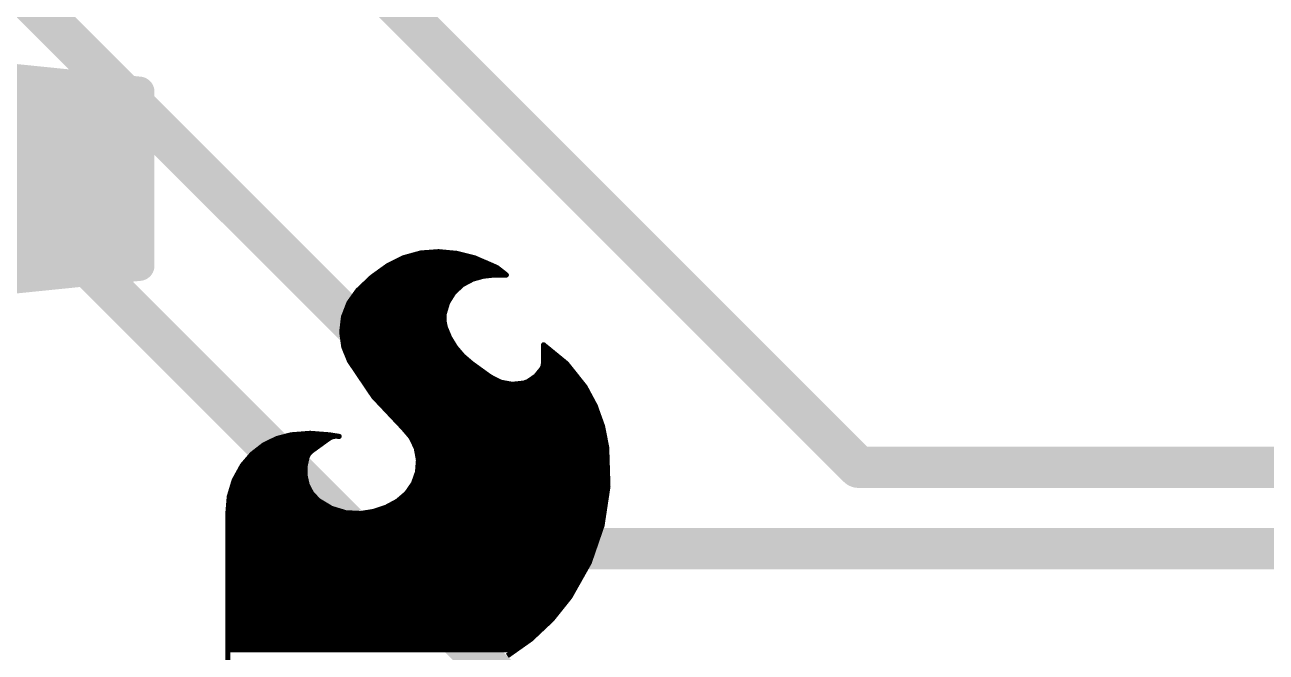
# Model space of a CAD drawing. Extents: x -25 to 82, y -26 to 60.
# Drawn here: x 11.55 to 17.64, y 5.04 to 8.12 of the extents above; entities that cross this region are included whole.
import ezdxf

# ---------------------------------------------------------------- set-up
doc = ezdxf.new("R2010")
doc.units = 0
doc.layers.add('1', color=12, linetype='CONTINUOUS')
doc.layers.add('21', color=53, linetype='CONTINUOUS')

msp = doc.modelspace()

# ---------------------------------------------------------------- linework, layer by layer
at = {"layer": '1', "const_width": 0.2032}
for points in [[(14.986, 3.81), (4.826, 13.97)], [(5.842, 13.97), (14.262, 5.55)], [(8.89, 12.7), (15.64, 5.95)], [(15.64, 5.95), (20.2154, 5.95)], [(20.2154, 5.55), (14.262, 5.55)]]:
    msp.add_lwpolyline(points, dxfattribs=at)
at = {"layer": '1', "const_width": 0.1016}
for points in [[(15.64, 6.0008, 1), (15.64, 5.8992)], [(15.6041, 5.9141, 1), (15.6759, 5.9859)], [(14.262, 5.6008, 1), (14.262, 5.4992)], [(14.2261, 5.5141, 1), (14.2979, 5.5859)]]:
    msp.add_lwpolyline(points, format="xyb", dxfattribs=at)
at = {"layer": '21'}
for points, const_width in [([(12.1099, 7.7925), (10.9806, 7.9073)], 0.15), ([(9.6348, 7.8), (12.0361, 7.8)], 0.15), ([(12.1099, 6.9395), (12.1099, 7.7925)], 0.15), ([(9.6879, 7.65), (12.1099, 7.65)], 0.15), ([(9.7202, 7.5), (12.1099, 7.5)], 0.15), ([(9.7266, 7.35), (12.1099, 7.35)], 0.15), ([(9.7123, 7.2), (12.1099, 7.2)], 0.15), ([(9.6789, 7.05), (12.1099, 7.05)], 0.15), ([(10.9806, 6.8247), (12.1099, 6.9395)], 0.15), ([(13.4919, 7.0013), (13.4079, 6.9781)], 0.0254), ([(13.5788, 7.0079), (13.4919, 7.0013)], 0.0254), ([(13.6689, 6.9994), (13.5788, 7.0079)], 0.0254), ([(13.7566, 6.9774), (13.6689, 6.9994)], 0.0254), ([(9.6241, 6.9), (11.7213, 6.9)], 0.15), ([(13.3299, 6.9393), (13.2522, 6.8833)], 0.0254), ([(13.3228, 6.9342), (13.8557, 6.9342)], 0.0254), ([(13.4079, 6.9781), (13.3299, 6.9393)], 0.0254), ([(13.3707, 6.9596), (13.7973, 6.9596)], 0.0254), ([(13.4329, 6.985), (13.7262, 6.985)], 0.0254), ([(13.7795, 6.9672), (13.7566, 6.9774)], 0.0254), ([(13.8151, 6.952), (13.7795, 6.9672)], 0.0254), ([(13.8655, 6.9299), (13.8151, 6.952)], 0.0254), ([(13.2522, 6.8833), (13.1826, 6.8174)], 0.0254), ([(13.2524, 6.8834), (13.7826, 6.8834)], 0.0254), ([(13.2876, 6.9088), (13.8927, 6.9088)], 0.0254), ([(13.6957, 6.8462), (13.7465, 6.8732)], 0.0254), ([(13.7465, 6.8732), (13.7977, 6.8877)], 0.0254), ([(13.7977, 6.8877), (13.8506, 6.8936)], 0.0254), ([(13.8506, 6.8936), (13.9116, 6.8936)], 0.0254), ([(13.909, 6.8961), (13.8655, 6.9299)], 0.0254), ([(13.9115, 6.8936), (13.909, 6.8961)], 0.0254), ([(13.9116, 6.8936), (13.9115, 6.8936)], 0.0254), ([(13.1826, 6.8174), (13.1395, 6.757)], 0.0254), ([(13.1987, 6.8326), (13.6812, 6.8326)], 0.0254), ([(13.2255, 6.858), (13.7179, 6.858)], 0.0254), ([(13.6537, 6.807), (13.6957, 6.8462)], 0.0254), ([(13.1395, 6.757), (13.1127, 6.6878)], 0.0254), ([(13.1392, 6.7564), (13.6229, 6.7564)], 0.0254), ([(13.1572, 6.7818), (13.6381, 6.7818)], 0.0254), ([(13.1753, 6.8072), (13.654, 6.8072)], 0.0254), ([(13.6068, 6.7031), (13.6234, 6.7581)], 0.0254), ([(13.6234, 6.7581), (13.6537, 6.807)], 0.0254), ([(13.1196, 6.7056), (13.6076, 6.7056)], 0.0254), ([(13.1294, 6.731), (13.6152, 6.731)], 0.0254), ([(13.6054, 6.6697), (13.6068, 6.7031)], 0.0254), ([(13.1127, 6.6878), (13.1041, 6.6141)], 0.0254), ([(13.1059, 6.6294), (13.6151, 6.6294)], 0.0254), ([(13.1089, 6.6548), (13.6084, 6.6548)], 0.0254), ([(13.1118, 6.6802), (13.6058, 6.6802)], 0.0254), ([(13.6119, 6.637), (13.6054, 6.6697)], 0.0254), ([(13.6334, 6.5855), (13.6119, 6.637)], 0.0254), ([(13.1041, 6.6141), (13.114, 6.5406)], 0.0254), ([(13.1054, 6.604), (13.6257, 6.604)], 0.0254), ([(13.1089, 6.5786), (13.6376, 6.5786)], 0.0254), ([(13.6627, 6.538), (13.6334, 6.5855)], 0.0254), ([(13.1123, 6.5532), (13.6533, 6.5532)], 0.0254), ([(13.114, 6.5406), (13.142, 6.4719)], 0.0254), ([(13.1193, 6.5278), (13.6714, 6.5278)], 0.0254), ([(13.699, 6.4956), (13.6627, 6.538)], 0.0254), ([(14.2071, 6.4586), (14.0945, 6.5507)], 0.0254), ([(14.0945, 6.5507), (14.0945, 6.4618)], 0.0254), ([(14.0945, 6.5278), (14.1225, 6.5278)], 0.0254), ([(13.1296, 6.5024), (13.6932, 6.5024)], 0.0254), ([(13.1399, 6.477), (13.7207, 6.477)], 0.0254), ([(13.142, 6.4719), (13.2606, 6.2961)], 0.0254), ([(13.1557, 6.4516), (13.7519, 6.4516)], 0.0254), ([(13.7414, 6.4592), (13.699, 6.4956)], 0.0254), ([(13.8328, 6.3932), (13.7414, 6.4592)], 0.0254), ([(14.0925, 6.4473), (14.0868, 6.4338)], 0.0254), ([(14.0945, 6.4618), (14.0925, 6.4473)], 0.0254), ([(14.0931, 6.4516), (14.2127, 6.4516)], 0.0254), ([(14.0945, 6.5024), (14.1536, 6.5024)], 0.0254), ([(14.0945, 6.477), (14.1846, 6.477)], 0.0254), ([(14.2977, 6.3449), (14.2071, 6.4586)], 0.0254), ([(13.1728, 6.4262), (13.7871, 6.4262)], 0.0254), ([(13.19, 6.4008), (13.8223, 6.4008)], 0.0254), ([(13.8841, 6.367), (13.8328, 6.3932)], 0.0254), ([(14.0571, 6.3971), (14.0183, 6.3703)], 0.0254), ([(14.0868, 6.4338), (14.0571, 6.3971)], 0.0254), ([(14.0601, 6.4008), (14.2532, 6.4008)], 0.0254), ([(14.0807, 6.4262), (14.2329, 6.4262)], 0.0254), ([(13.2071, 6.3754), (13.8677, 6.3754)], 0.0254), ([(13.2242, 6.35), (14.2936, 6.35)], 0.0254), ([(13.2414, 6.3246), (14.3086, 6.3246)], 0.0254), ([(13.9407, 6.3566), (13.8841, 6.367)], 0.0254), ([(13.9979, 6.3627), (13.9407, 6.3566)], 0.0254), ([(14.0183, 6.3703), (13.9979, 6.3627)], 0.0254), ([(14.0257, 6.3754), (14.2734, 6.3754)], 0.0254), ([(14.3478, 6.2515), (14.2977, 6.3449)], 0.0254), ([(13.2585, 6.2992), (14.3222, 6.2992)], 0.0254), ([(13.2606, 6.2961), (13.4061, 6.1417)], 0.0254), ([(13.2816, 6.2738), (14.3359, 6.2738)], 0.0254), ([(13.3055, 6.2484), (14.349, 6.2484)], 0.0254), ([(13.3295, 6.223), (14.3581, 6.223)], 0.0254), ([(14.3836, 6.1517), (14.3478, 6.2515)], 0.0254), ([(13.3534, 6.1976), (14.3672, 6.1976)], 0.0254), ([(13.3774, 6.1722), (14.3763, 6.1722)], 0.0254), ([(13.4013, 6.1468), (14.3846, 6.1468)], 0.0254), ([(13.4061, 6.1417), (13.4444, 6.0968)], 0.0254), ([(14.4043, 6.0477), (14.3836, 6.1517)], 0.0254), ([(12.785, 6.0903), (12.7202, 6.0582)], 0.0254), ([(12.8549, 6.1087), (12.785, 6.0903)], 0.0254), ([(12.8067, 6.096), (13.0499, 6.096)], 0.0254), ([(12.9489, 6.1161), (12.8549, 6.1087)], 0.0254), ([(13.0429, 6.1087), (12.9489, 6.1161)], 0.0254), ([(12.9565, 6.03), (13.0404, 6.0909)], 0.0254), ([(13.0404, 6.0909), (13.0561, 6.0993)], 0.0254), ([(13.0912, 6.1011), (13.0429, 6.1087)], 0.0254), ([(13.0561, 6.0993), (13.0735, 6.1028)], 0.0254), ([(13.0735, 6.1028), (13.0912, 6.1011)], 0.0254), ([(13.4234, 6.1214), (14.3897, 6.1214)], 0.0254), ([(13.4444, 6.0968), (13.4699, 6.0434)], 0.0254), ([(13.4448, 6.096), (14.3947, 6.096)], 0.0254), ([(12.7202, 6.0582), (12.6632, 6.0138)], 0.0254), ([(12.6709, 6.0198), (12.946, 6.0198)], 0.0254), ([(12.7035, 6.0452), (12.9774, 6.0452)], 0.0254), ([(12.7452, 6.0706), (13.0124, 6.0706)], 0.0254), ([(12.9427, 6.0166), (12.9565, 6.03)], 0.0254), ([(13.4569, 6.0706), (14.3998, 6.0706)], 0.0254), ([(13.469, 6.0452), (14.4044, 6.0452)], 0.0254), ([(13.4699, 6.0434), (13.4806, 5.9854)], 0.0254), ([(13.4742, 6.0198), (14.4052, 6.0198)], 0.0254), ([(14.4103, 5.8549), (14.4043, 6.0477)], 0.0254), ([(12.6162, 5.9588), (12.5761, 5.8856)], 0.0254), ([(12.6632, 6.0138), (12.6162, 5.9588)], 0.0254), ([(12.6249, 5.969), (12.9269, 5.969)], 0.0254), ([(12.6466, 5.9944), (12.9326, 5.9944)], 0.0254), ([(12.9238, 5.955), (12.9337, 5.9995)], 0.0254), ([(12.9337, 5.9995), (12.9427, 6.0166)], 0.0254), ([(13.4806, 5.9854), (13.476, 5.9265)], 0.0254), ([(13.479, 5.9944), (14.406, 5.9944)], 0.0254), ([(13.4794, 5.969), (14.4068, 5.969)], 0.0254), ([(12.594, 5.9182), (12.9238, 5.9182)], 0.0254), ([(12.6079, 5.9436), (12.9238, 5.9436)], 0.0254), ([(12.9238, 5.9094), (12.9238, 5.955)], 0.0254), ([(12.9337, 5.8649), (12.9238, 5.9094)], 0.0254), ([(13.476, 5.9265), (13.4564, 5.8708)], 0.0254), ([(13.4731, 5.9182), (14.4084, 5.9182)], 0.0254), ([(13.4774, 5.9436), (14.4076, 5.9436)], 0.0254), ([(12.5761, 5.8856), (12.5521, 5.8057)], 0.0254), ([(12.563, 5.842), (12.9454, 5.842)], 0.0254), ([(12.5706, 5.8674), (12.9331, 5.8674)], 0.0254), ([(12.58, 5.8928), (12.9275, 5.8928)], 0.0254), ([(12.9559, 5.8215), (12.9337, 5.8649)], 0.0254), ([(13.4564, 5.8708), (13.423, 5.8221)], 0.0254), ([(13.4367, 5.842), (14.4084, 5.842)], 0.0254), ([(13.4541, 5.8674), (14.4099, 5.8674)], 0.0254), ([(13.4642, 5.8928), (14.4091, 5.8928)], 0.0254), ([(14.3815, 5.6642), (14.4103, 5.8549)], 0.0254), ([(12.5521, 5.8057), (12.5451, 5.7226)], 0.0254), ([(12.5508, 5.7912), (12.9847, 5.7912)], 0.0254), ([(12.5553, 5.8166), (12.9606, 5.8166)], 0.0254), ([(12.9896, 5.7861), (12.9559, 5.8215)], 0.0254), ([(13.053, 5.7479), (12.9896, 5.7861)], 0.0254), ([(13.3782, 5.7836), (13.3218, 5.7532)], 0.0254), ([(13.423, 5.8221), (13.3782, 5.7836)], 0.0254), ([(13.3871, 5.7912), (14.4007, 5.7912)], 0.0254), ([(13.4167, 5.8166), (14.4045, 5.8166)], 0.0254), ([(12.5451, 5.7226), (12.5451, 4.2062)], 0.0254), ([(12.5451, 5.715), (14.3892, 5.715)], 0.0254), ([(12.5466, 5.7404), (13.0775, 5.7404)], 0.0254), ([(12.5487, 5.7658), (13.0233, 5.7658)], 0.0254), ([(13.1238, 5.7263), (13.053, 5.7479)], 0.0254), ([(13.1978, 5.7226), (13.1238, 5.7263)], 0.0254), ([(13.2611, 5.7327), (13.1978, 5.7226)], 0.0254), ([(13.3218, 5.7532), (13.2611, 5.7327)], 0.0254), ([(13.2839, 5.7404), (14.393, 5.7404)], 0.0254), ([(13.3452, 5.7658), (14.3969, 5.7658)], 0.0254), ([(12.5451, 5.6896), (14.3853, 5.6896)], 0.0254), ([(12.5451, 5.6642), (14.3815, 5.6642)], 0.0254), ([(14.3187, 5.4818), (14.3815, 5.6642)], 0.0254), ([(12.5451, 5.6388), (14.3727, 5.6388)], 0.0254), ([(12.5451, 5.6134), (14.364, 5.6134)], 0.0254), ([(12.5451, 5.588), (14.3552, 5.588)], 0.0254), ([(12.5451, 5.5626), (14.3465, 5.5626)], 0.0254), ([(12.5451, 5.5372), (14.3378, 5.5372)], 0.0254), ([(12.5451, 5.5118), (14.329, 5.5118)], 0.0254), ([(12.5451, 5.4864), (14.3203, 5.4864)], 0.0254), ([(14.224, 5.3137), (14.3187, 5.4818)], 0.0254), ([(12.5451, 5.461), (14.307, 5.461)], 0.0254), ([(12.5451, 5.4356), (14.2927, 5.4356)], 0.0254), ([(12.5451, 5.4102), (14.2784, 5.4102)], 0.0254), ([(12.5451, 5.3848), (14.2641, 5.3848)], 0.0254), ([(12.5451, 5.3594), (14.2497, 5.3594)], 0.0254), ([(12.5451, 5.334), (14.2354, 5.334)], 0.0254), ([(12.5451, 5.3086), (14.2199, 5.3086)], 0.0254), ([(14.1356, 5.203), (14.224, 5.3137)], 0.0254), ([(12.5451, 5.2832), (14.1996, 5.2832)], 0.0254), ([(12.5451, 5.2578), (14.1793, 5.2578)], 0.0254), ([(12.5451, 5.2324), (14.159, 5.2324)], 0.0254), ([(12.5451, 5.207), (14.1387, 5.207)], 0.0254), ([(12.5451, 5.1816), (14.1128, 5.1816)], 0.0254), ([(14.0324, 5.1058), (14.1356, 5.203)], 0.0254), ([(12.5451, 5.1562), (14.0859, 5.1562)], 0.0254), ([(12.5451, 5.1308), (14.0589, 5.1308)], 0.0254), ([(12.5451, 5.1054), (14.0318, 5.1054)], 0.0254), ([(13.9167, 5.0241), (14.0324, 5.1058)], 0.0254), ([(12.5451, 5.08), (13.9959, 5.08)], 0.0254), ([(12.5451, 5.0546), (13.9599, 5.0546)], 0.0254)]:
    msp.add_lwpolyline(points, dxfattribs=dict(at, const_width=const_width))
for points, const_width in [([(12.0361, 7.7625, 1), (12.0361, 7.8375)], 0.075), ([(12.1474, 7.7925, 1), (12.0724, 7.7925)], 0.075), ([(12.1061, 7.7552, 1), (12.1137, 7.8298)], 0.075), ([(12.1099, 7.6125, 1), (12.1099, 7.6875)], 0.075), ([(12.1099, 7.4625, 1), (12.1099, 7.5375)], 0.075), ([(12.1099, 7.3125, 1), (12.1099, 7.3875)], 0.075), ([(12.1099, 7.1625, 1), (12.1099, 7.2375)], 0.075), ([(12.1099, 7.0125, 1), (12.1099, 7.0875)], 0.075), ([(12.1137, 6.9022, 1), (12.1061, 6.9768)], 0.075), ([(13.4914, 7.0076, 1), (13.4924, 6.9949)], 0.0127), ([(13.4936, 6.9952, 1), (13.4902, 7.0074)], 0.0127), ([(13.5794, 7.0142, 1), (13.5782, 7.0016)], 0.0127), ([(13.5793, 7.0016, 1), (13.5783, 7.0142)], 0.0127), ([(13.6704, 7.0055, 1), (13.6673, 6.9932)], 0.0127), ([(13.6682, 6.993, 1), (13.6695, 7.0057)], 0.0127), ([(11.7213, 6.8625, 1), (11.7213, 6.9375)], 0.075), ([(12.0724, 6.9395, 1), (12.1474, 6.9395)], 0.075), ([(13.3228, 6.9406, 1), (13.3228, 6.9279)], 0.0127), ([(13.3271, 6.945, 1), (13.3327, 6.9336)], 0.0127), ([(13.3336, 6.9341, 1), (13.3262, 6.9445)], 0.0127), ([(13.3707, 6.966, 1), (13.3707, 6.9532)], 0.0127), ([(13.4062, 6.9842, 1), (13.4096, 6.972)], 0.0127), ([(13.4107, 6.9724, 1), (13.4051, 6.9838)], 0.0127), ([(13.4329, 6.9914, 1), (13.4329, 6.9787)], 0.0127), ([(13.7262, 6.9787, 1), (13.7262, 6.9914)], 0.0127), ([(13.7592, 6.9832, 1), (13.754, 6.9716)], 0.0127), ([(13.7551, 6.9712, 1), (13.7581, 6.9836)], 0.0127), ([(13.782, 6.973, 1), (13.777, 6.9614)], 0.0127), ([(13.7769, 6.9614, 1), (13.7821, 6.973)], 0.0127), ([(13.7973, 6.9532, 1), (13.7973, 6.966)], 0.0127), ([(13.8176, 6.9578, 1), (13.8126, 6.9462)], 0.0127), ([(13.8126, 6.9462, 1), (13.8176, 6.9578)], 0.0127), ([(13.8557, 6.9279, 1), (13.8557, 6.9406)], 0.0127), ([(13.2485, 6.8884, 1), (13.2559, 6.8781)], 0.0127), ([(13.2524, 6.8898, 1), (13.2524, 6.877)], 0.0127), ([(13.2566, 6.8786, 1), (13.2478, 6.8879)], 0.0127), ([(13.2876, 6.9152, 1), (13.2876, 6.9024)], 0.0127), ([(13.7448, 6.8793, 1), (13.7482, 6.8671)], 0.0127), ([(13.7495, 6.8676, 1), (13.7435, 6.8788)], 0.0127), ([(13.7826, 6.877, 1), (13.7826, 6.8898)], 0.0127), ([(13.797, 6.894, 1), (13.7984, 6.8814)], 0.0127), ([(13.7994, 6.8816, 1), (13.796, 6.8938)], 0.0127), ([(13.8506, 6.9, 1), (13.8506, 6.8872)], 0.0127), ([(13.8513, 6.8873, 1), (13.8499, 6.8999)], 0.0127), ([(13.8694, 6.9349, 1), (13.8616, 6.9249)], 0.0127), ([(13.863, 6.9241, 1), (13.8681, 6.9357)], 0.0127), ([(13.8927, 6.9024, 1), (13.8927, 6.9152)], 0.0127), ([(13.9135, 6.9006, 1), (13.9045, 6.8916)], 0.0127), ([(13.9051, 6.8911, 1), (13.9129, 6.9011)], 0.0127), ([(13.9115, 6.9, 1), (13.9115, 6.8872)], 0.0127), ([(13.907, 6.8891, 1), (13.916, 6.8981)], 0.0127), ([(13.9116, 6.8872, 1), (13.9116, 6.9)], 0.0127), ([(13.9116, 6.8872, 1), (13.9116, 6.9)], 0.0127), ([(13.1782, 6.822, 1), (13.187, 6.8128)], 0.0127), ([(13.1878, 6.8137, 1), (13.1774, 6.8211)], 0.0127), ([(13.1987, 6.839, 1), (13.1987, 6.8262)], 0.0127), ([(13.2255, 6.8644, 1), (13.2255, 6.8517)], 0.0127), ([(13.6812, 6.8262, 1), (13.6812, 6.839)], 0.0127), ([(13.6928, 6.8518, 1), (13.6987, 6.8406)], 0.0127), ([(13.7001, 6.8416, 1), (13.6914, 6.8509)], 0.0127), ([(13.7179, 6.8517, 1), (13.7179, 6.8644)], 0.0127), ([(13.1392, 6.7628, 1), (13.1392, 6.75)], 0.0127), ([(13.1343, 6.7607, 1), (13.1446, 6.7533)], 0.0127), ([(13.1454, 6.7547, 1), (13.1335, 6.7593)], 0.0127), ([(13.1572, 6.7882, 1), (13.1572, 6.7755)], 0.0127), ([(13.1753, 6.8136, 1), (13.1753, 6.8008)], 0.0127), ([(13.618, 6.7615, 1), (13.6288, 6.7548)], 0.0127), ([(13.6295, 6.7563, 1), (13.6173, 6.76)], 0.0127), ([(13.6229, 6.75, 1), (13.6229, 6.7628)], 0.0127), ([(13.6381, 6.7755, 1), (13.6381, 6.7882)], 0.0127), ([(13.6494, 6.8116, 1), (13.6581, 6.8023)], 0.0127), ([(13.6591, 6.8036, 1), (13.6484, 6.8103)], 0.0127), ([(13.654, 6.8008, 1), (13.654, 6.8136)], 0.0127), ([(13.1196, 6.712, 1), (13.1196, 6.6993)], 0.0127), ([(13.1294, 6.7374, 1), (13.1294, 6.7247)], 0.0127), ([(13.6007, 6.7049, 1), (13.6129, 6.7013)], 0.0127), ([(13.6131, 6.7028, 1), (13.6005, 6.7034)], 0.0127), ([(13.6076, 6.6993, 1), (13.6076, 6.712)], 0.0127), ([(13.6152, 6.7247, 1), (13.6152, 6.7374)], 0.0127), ([(13.1059, 6.6358, 1), (13.1059, 6.6231)], 0.0127), ([(13.1089, 6.6612, 1), (13.1089, 6.6485)], 0.0127), ([(13.1118, 6.6866, 1), (13.1118, 6.6738)], 0.0127), ([(13.1068, 6.6901, 1), (13.1187, 6.6855)], 0.0127), ([(13.119, 6.6871, 1), (13.1064, 6.6886)], 0.0127), ([(13.599, 6.67, 1), (13.6117, 6.6695)], 0.0127), ([(13.6116, 6.671, 1), (13.5992, 6.6685)], 0.0127), ([(13.6178, 6.6394, 1), (13.606, 6.6346)], 0.0127), ([(13.6057, 6.6358, 1), (13.6181, 6.6382)], 0.0127), ([(13.6058, 6.6738, 1), (13.6058, 6.6866)], 0.0127), ([(13.6084, 6.6485, 1), (13.6084, 6.6612)], 0.0127), ([(13.6151, 6.6231, 1), (13.6151, 6.6358)], 0.0127), ([(13.1104, 6.615, 1), (13.0978, 6.6133)], 0.0127), ([(13.0978, 6.6149, 1), (13.1104, 6.6134)], 0.0127), ([(13.1054, 6.6104, 1), (13.1054, 6.5976)], 0.0127), ([(13.1089, 6.585, 1), (13.1089, 6.5723)], 0.0127), ([(13.6257, 6.5976, 1), (13.6257, 6.6104)], 0.0127), ([(13.6388, 6.5888, 1), (13.628, 6.5822)], 0.0127), ([(13.6275, 6.583, 1), (13.6392, 6.5879)], 0.0127), ([(13.6376, 6.5723, 1), (13.6376, 6.585)], 0.0127), ([(13.1123, 6.5596, 1), (13.1123, 6.5469)], 0.0127), ([(13.1199, 6.543, 1), (13.1082, 6.5382)], 0.0127), ([(13.1077, 6.5398, 1), (13.1203, 6.5415)], 0.0127), ([(13.1193, 6.5342, 1), (13.1193, 6.5214)], 0.0127), ([(13.6533, 6.5469, 1), (13.6533, 6.5596)], 0.0127), ([(13.6675, 6.5421, 1), (13.6579, 6.5339)], 0.0127), ([(13.6573, 6.5347, 1), (13.6681, 6.5413)], 0.0127), ([(13.6714, 6.5214, 1), (13.6714, 6.5342)], 0.0127), ([(14.0985, 6.5556, 1), (14.0905, 6.5458)], 0.0127), ([(14.0945, 6.5342, 1), (14.0945, 6.5214)], 0.0127), ([(14.1008, 6.5507, 1), (14.0882, 6.5507)], 0.0127), ([(14.1225, 6.5214, 1), (14.1225, 6.5342)], 0.0127), ([(13.1296, 6.5088, 1), (13.1296, 6.4961)], 0.0127), ([(13.1399, 6.4834, 1), (13.1399, 6.4707)], 0.0127), ([(13.1473, 6.4755, 1), (13.1367, 6.4683)], 0.0127), ([(13.1361, 6.4695, 1), (13.1479, 6.4743)], 0.0127), ([(13.1557, 6.458, 1), (13.1557, 6.4452)], 0.0127), ([(13.7032, 6.5004, 1), (13.6949, 6.4908)], 0.0127), ([(13.6932, 6.4961, 1), (13.6932, 6.5088)], 0.0127), ([(13.6942, 6.4915, 1), (13.7039, 6.4997)], 0.0127), ([(13.7207, 6.4707, 1), (13.7207, 6.4834)], 0.0127), ([(13.7451, 6.4643, 1), (13.7377, 6.4541)], 0.0127), ([(13.7373, 6.4544, 1), (13.7455, 6.464)], 0.0127), ([(13.7519, 6.4452, 1), (13.7519, 6.458)], 0.0127), ([(14.0984, 6.4448, 1), (14.0867, 6.4498)], 0.0127), ([(14.0931, 6.458, 1), (14.0931, 6.4452)], 0.0127), ([(14.0945, 6.5088, 1), (14.0945, 6.4961)], 0.0127), ([(14.0945, 6.4834, 1), (14.0945, 6.4707)], 0.0127), ([(14.1008, 6.4609, 1), (14.0882, 6.4627)], 0.0127), ([(14.0882, 6.4618, 1), (14.1008, 6.4618)], 0.0127), ([(14.1536, 6.4961, 1), (14.1536, 6.5088)], 0.0127), ([(14.1846, 6.4707, 1), (14.1846, 6.4834)], 0.0127), ([(14.212, 6.4626, 1), (14.2021, 6.4547)], 0.0127), ([(14.203, 6.4537, 1), (14.2111, 6.4635)], 0.0127), ([(14.2127, 6.4452, 1), (14.2127, 6.458)], 0.0127), ([(13.1728, 6.4326, 1), (13.1728, 6.4199)], 0.0127), ([(13.19, 6.4072, 1), (13.19, 6.3944)], 0.0127), ([(13.7871, 6.4199, 1), (13.7871, 6.4326)], 0.0127), ([(13.8223, 6.3944, 1), (13.8223, 6.4072)], 0.0127), ([(13.8357, 6.3989, 1), (13.8299, 6.3875)], 0.0127), ([(13.8291, 6.3881, 1), (13.8365, 6.3983)], 0.0127), ([(14.0522, 6.4011, 1), (14.0621, 6.3931)], 0.0127), ([(14.0607, 6.3919, 1), (14.0535, 6.4023)], 0.0127), ([(14.0601, 6.4072, 1), (14.0601, 6.3944)], 0.0127), ([(14.0807, 6.4326, 1), (14.0807, 6.4199)], 0.0127), ([(14.081, 6.4363, 1), (14.0926, 6.4313)], 0.0127), ([(14.0917, 6.4298, 1), (14.0819, 6.4378)], 0.0127), ([(14.0862, 6.4481, 1), (14.0988, 6.4464)], 0.0127), ([(14.2329, 6.4199, 1), (14.2329, 6.4326)], 0.0127), ([(14.2532, 6.3944, 1), (14.2532, 6.4072)], 0.0127), ([(13.2071, 6.3818, 1), (13.2071, 6.369)], 0.0127), ([(13.2242, 6.3564, 1), (13.2242, 6.3437)], 0.0127), ([(13.2414, 6.331, 1), (13.2414, 6.3182)], 0.0127), ([(13.8677, 6.369, 1), (13.8677, 6.3818)], 0.0127), ([(13.8852, 6.3733, 1), (13.8829, 6.3608)], 0.0127), ([(13.8812, 6.3614, 1), (13.887, 6.3727)], 0.0127), ([(13.94, 6.3629, 1), (13.9413, 6.3502)], 0.0127), ([(13.9395, 6.3503, 1), (13.9418, 6.3628)], 0.0127), ([(13.9957, 6.3687, 1), (14.0001, 6.3567)], 0.0127), ([(13.9986, 6.3564, 1), (13.9972, 6.369)], 0.0127), ([(14.0147, 6.3755, 1), (14.0219, 6.3651)], 0.0127), ([(14.0205, 6.3643, 1), (14.0161, 6.3763)], 0.0127), ([(14.0257, 6.3818, 1), (14.0257, 6.369)], 0.0127), ([(14.2734, 6.369, 1), (14.2734, 6.3818)], 0.0127), ([(14.3033, 6.3479, 1), (14.2921, 6.3419)], 0.0127), ([(14.2927, 6.3409, 1), (14.3027, 6.3489)], 0.0127), ([(14.2936, 6.3437, 1), (14.2936, 6.3564)], 0.0127), ([(14.3086, 6.3182, 1), (14.3086, 6.331)], 0.0127), ([(13.2585, 6.3056, 1), (13.2585, 6.2928)], 0.0127), ([(13.2652, 6.3004, 1), (13.256, 6.2917)], 0.0127), ([(13.2554, 6.2925, 1), (13.2659, 6.2996)], 0.0127), ([(13.2816, 6.2802, 1), (13.2816, 6.2675)], 0.0127), ([(14.3222, 6.2928, 1), (14.3222, 6.3056)], 0.0127), ([(14.3359, 6.2675, 1), (14.3359, 6.2802)], 0.0127), ([(13.3055, 6.2548, 1), (13.3055, 6.242)], 0.0127), ([(13.3295, 6.2294, 1), (13.3295, 6.2166)], 0.0127), ([(14.3538, 6.2536, 1), (14.3419, 6.2493)], 0.0127), ([(14.3422, 6.2485, 1), (14.3534, 6.2545)], 0.0127), ([(14.349, 6.242, 1), (14.349, 6.2548)], 0.0127), ([(14.3581, 6.2166, 1), (14.3581, 6.2294)], 0.0127), ([(13.3534, 6.204, 1), (13.3534, 6.1913)], 0.0127), ([(13.3774, 6.1786, 1), (13.3774, 6.1658)], 0.0127), ([(13.4013, 6.1532, 1), (13.4013, 6.1405)], 0.0127), ([(13.4109, 6.1458, 1), (13.4013, 6.1376)], 0.0127), ([(14.3672, 6.1913, 1), (14.3672, 6.204)], 0.0127), ([(14.3763, 6.1658, 1), (14.3763, 6.1786)], 0.0127), ([(14.3899, 6.1529, 1), (14.3774, 6.1504)], 0.0127), ([(14.3777, 6.1495, 1), (14.3896, 6.1538)], 0.0127), ([(14.3846, 6.1405, 1), (14.3846, 6.1532)], 0.0127), ([(12.7834, 6.0964, 1), (12.7866, 6.0841)], 0.0127), ([(12.7878, 6.0846, 1), (12.7822, 6.096)], 0.0127), ([(12.8067, 6.1024, 1), (12.8067, 6.0896)], 0.0127), ([(12.8544, 6.115, 1), (12.8554, 6.1024)], 0.0127), ([(12.8565, 6.1026, 1), (12.8533, 6.1148)], 0.0127), ([(12.9494, 6.1224, 1), (12.9484, 6.1097)], 0.0127), ([(12.9494, 6.1097, 1), (12.9484, 6.1224)], 0.0127), ([(13.0374, 6.0965, 1), (13.0434, 6.0853)], 0.0127), ([(13.0439, 6.115, 1), (13.0419, 6.1024)], 0.0127), ([(13.0441, 6.0858, 1), (13.0367, 6.096)], 0.0127), ([(13.0424, 6.1024, 1), (13.0434, 6.115)], 0.0127), ([(13.0548, 6.1055, 1), (13.0573, 6.0931)], 0.0127), ([(13.0499, 6.0896, 1), (13.0499, 6.1024)], 0.0127), ([(13.0591, 6.0937, 1), (13.0531, 6.1049)], 0.0127), ([(13.0741, 6.1091, 1), (13.0729, 6.0965)], 0.0127), ([(13.0748, 6.0966, 1), (13.0722, 6.109)], 0.0127), ([(13.0902, 6.0948, 1), (13.0922, 6.1074)], 0.0127), ([(13.0906, 6.0948, 1), (13.0918, 6.1074)], 0.0127), ([(13.4015, 6.1373, 1), (13.4107, 6.1461)], 0.0127), ([(13.4234, 6.1278, 1), (13.4234, 6.1151)], 0.0127), ([(13.4502, 6.0995, 1), (13.4387, 6.094)], 0.0127), ([(13.4448, 6.1024, 1), (13.4448, 6.0896)], 0.0127), ([(13.4396, 6.0926, 1), (13.4493, 6.1009)], 0.0127), ([(14.3897, 6.1151, 1), (14.3897, 6.1278)], 0.0127), ([(14.3947, 6.0896, 1), (14.3947, 6.1024)], 0.0127), ([(12.6709, 6.0262, 1), (12.6709, 6.0134)], 0.0127), ([(12.7035, 6.0516, 1), (12.7035, 6.0389)], 0.0127), ([(12.7174, 6.0639, 1), (12.723, 6.0525)], 0.0127), ([(12.7241, 6.0532, 1), (12.7163, 6.0632)], 0.0127), ([(12.7452, 6.077, 1), (12.7452, 6.0643)], 0.0127), ([(12.946, 6.0134, 1), (12.946, 6.0262)], 0.0127), ([(12.9528, 6.0351, 1), (12.9602, 6.0249)], 0.0127), ([(12.9609, 6.0255, 1), (12.9521, 6.0345)], 0.0127), ([(12.9774, 6.0389, 1), (12.9774, 6.0516)], 0.0127), ([(13.0124, 6.0643, 1), (13.0124, 6.077)], 0.0127), ([(13.4569, 6.077, 1), (13.4569, 6.0643)], 0.0127), ([(13.469, 6.0516, 1), (13.469, 6.0389)], 0.0127), ([(13.4761, 6.0446, 1), (13.4636, 6.0423)], 0.0127), ([(13.4641, 6.0407, 1), (13.4756, 6.0462)], 0.0127), ([(13.4742, 6.0262, 1), (13.4742, 6.0134)], 0.0127), ([(14.4106, 6.0479, 1), (14.398, 6.0475)], 0.0127), ([(14.3981, 6.0465, 1), (14.4105, 6.0489)], 0.0127), ([(14.3998, 6.0643, 1), (14.3998, 6.077)], 0.0127), ([(14.4044, 6.0389, 1), (14.4044, 6.0516)], 0.0127), ([(14.4052, 6.0134, 1), (14.4052, 6.0262)], 0.0127), ([(12.6218, 5.9557, 1), (12.6106, 5.9619)], 0.0127), ([(12.6249, 5.9754, 1), (12.6249, 5.9627)], 0.0127), ([(12.6466, 6.0008, 1), (12.6466, 5.9881)], 0.0127), ([(12.6593, 6.0188, 1), (12.6671, 6.0088)], 0.0127), ([(12.668, 6.0097, 1), (12.6583, 6.0179)], 0.0127), ([(12.9269, 5.9627, 1), (12.9269, 5.9754)], 0.0127), ([(12.9281, 6.0025, 1), (12.9393, 5.9965)], 0.0127), ([(12.9399, 5.9981, 1), (12.9275, 6.0009)], 0.0127), ([(12.9326, 5.9881, 1), (12.9326, 6.0008)], 0.0127), ([(12.9383, 6.0211, 1), (12.9471, 6.012)], 0.0127), ([(12.9483, 6.0136, 1), (12.9371, 6.0195)], 0.0127), ([(13.479, 6.0008, 1), (13.479, 5.9881)], 0.0127), ([(13.4794, 5.9754, 1), (13.4794, 5.9627)], 0.0127), ([(13.487, 5.9849, 1), (13.4743, 5.9859)], 0.0127), ([(13.4744, 5.9842, 1), (13.4869, 5.9865)], 0.0127), ([(14.406, 5.9881, 1), (14.406, 6.0008)], 0.0127), ([(14.4068, 5.9627, 1), (14.4068, 5.9754)], 0.0127), ([(12.594, 5.9246, 1), (12.594, 5.9119)], 0.0127), ([(12.6079, 5.95, 1), (12.6079, 5.9372)], 0.0127), ([(12.6114, 5.9629, 1), (12.621, 5.9547)], 0.0127), ([(12.9301, 5.955, 1), (12.9174, 5.955)], 0.0127), ([(12.9176, 5.9564, 1), (12.93, 5.9536)], 0.0127), ([(12.93, 5.9108, 1), (12.9176, 5.908)], 0.0127), ([(12.9174, 5.9094, 1), (12.9301, 5.9094)], 0.0127), ([(12.9238, 5.9372, 1), (12.9238, 5.95)], 0.0127), ([(12.9238, 5.9119, 1), (12.9238, 5.9246)], 0.0127), ([(13.4731, 5.9246, 1), (13.4731, 5.9119)], 0.0127), ([(13.4697, 5.927, 1), (13.4824, 5.926)], 0.0127), ([(13.482, 5.9244, 1), (13.4701, 5.9286)], 0.0127), ([(13.4774, 5.95, 1), (13.4774, 5.9372)], 0.0127), ([(14.4076, 5.9372, 1), (14.4076, 5.95)], 0.0127), ([(14.4084, 5.9119, 1), (14.4084, 5.9246)], 0.0127), ([(12.563, 5.8484, 1), (12.563, 5.8357)], 0.0127), ([(12.5706, 5.8738, 1), (12.5706, 5.861)], 0.0127), ([(12.5705, 5.8887, 1), (12.5817, 5.8826)], 0.0127), ([(12.5822, 5.8838, 1), (12.57, 5.8875)], 0.0127), ([(12.58, 5.8992, 1), (12.58, 5.8864)], 0.0127), ([(12.9394, 5.8678, 1), (12.928, 5.862)], 0.0127), ([(12.9275, 5.8864, 1), (12.9275, 5.8992)], 0.0127), ([(12.9275, 5.8635, 1), (12.9399, 5.8663)], 0.0127), ([(12.9331, 5.861, 1), (12.9331, 5.8738)], 0.0127), ([(12.9454, 5.8357, 1), (12.9454, 5.8484)], 0.0127), ([(13.4367, 5.8484, 1), (13.4367, 5.8357)], 0.0127), ([(13.4541, 5.8738, 1), (13.4541, 5.861)], 0.0127), ([(13.4504, 5.8729, 1), (13.4624, 5.8687)], 0.0127), ([(13.4616, 5.8672, 1), (13.4512, 5.8744)], 0.0127), ([(13.4642, 5.8992, 1), (13.4642, 5.8864)], 0.0127), ([(14.404, 5.8547, 1), (14.4167, 5.8551)], 0.0127), ([(14.4166, 5.8539, 1), (14.4041, 5.8558)], 0.0127), ([(14.4084, 5.8357, 1), (14.4084, 5.8484)], 0.0127), ([(14.4091, 5.8864, 1), (14.4091, 5.8992)], 0.0127), ([(14.4099, 5.861, 1), (14.4099, 5.8738)], 0.0127), ([(12.5508, 5.7976, 1), (12.5508, 5.7848)], 0.0127), ([(12.5584, 5.8052, 1), (12.5457, 5.8063)], 0.0127), ([(12.546, 5.8076, 1), (12.5581, 5.8039)], 0.0127), ([(12.5553, 5.823, 1), (12.5553, 5.8102)], 0.0127), ([(12.9605, 5.8258, 1), (12.9513, 5.8171)], 0.0127), ([(12.9503, 5.8186, 1), (12.9616, 5.8243)], 0.0127), ([(12.9606, 5.8102, 1), (12.9606, 5.823)], 0.0127), ([(12.9929, 5.7915, 1), (12.9863, 5.7807)], 0.0127), ([(12.9847, 5.7848, 1), (12.9847, 5.7976)], 0.0127), ([(12.985, 5.7817, 1), (12.9942, 5.7905)], 0.0127), ([(13.3741, 5.7884, 1), (13.3823, 5.7788)], 0.0127), ([(13.3812, 5.778, 1), (13.3752, 5.7892)], 0.0127), ([(13.3871, 5.7976, 1), (13.3871, 5.7848)], 0.0127), ([(13.4167, 5.823, 1), (13.4167, 5.8102)], 0.0127), ([(13.4178, 5.8256, 1), (13.4283, 5.8185)], 0.0127), ([(13.4272, 5.8172, 1), (13.4189, 5.8269)], 0.0127), ([(14.4007, 5.7848, 1), (14.4007, 5.7976)], 0.0127), ([(14.4045, 5.8102, 1), (14.4045, 5.823)], 0.0127), ([(12.5451, 5.7214, 1), (12.5451, 5.7086)], 0.0127), ([(12.5515, 5.7226, 1), (12.5388, 5.7226)], 0.0127), ([(12.5388, 5.7231, 1), (12.5514, 5.7221)], 0.0127), ([(12.5466, 5.7468, 1), (12.5466, 5.734)], 0.0127), ([(12.5487, 5.7722, 1), (12.5487, 5.7595)], 0.0127), ([(13.0233, 5.7595, 1), (13.0233, 5.7722)], 0.0127), ([(13.0549, 5.754, 1), (13.0512, 5.7418)], 0.0127), ([(13.0497, 5.7424, 1), (13.0563, 5.7533)], 0.0127), ([(13.0775, 5.734, 1), (13.0775, 5.7468)], 0.0127), ([(13.1242, 5.7326, 1), (13.1235, 5.7199)], 0.0127), ([(13.122, 5.7202, 1), (13.1257, 5.7323)], 0.0127), ([(13.1968, 5.7289, 1), (13.1988, 5.7163)], 0.0127), ([(13.1975, 5.7163, 1), (13.1981, 5.7289)], 0.0127), ([(13.2591, 5.7387, 1), (13.2631, 5.7267)], 0.0127), ([(13.2621, 5.7264, 1), (13.2601, 5.7389)], 0.0127), ([(13.2839, 5.7468, 1), (13.2839, 5.734)], 0.0127), ([(13.3188, 5.7588, 1), (13.3248, 5.7476)], 0.0127), ([(13.3238, 5.7472, 1), (13.3198, 5.7592)], 0.0127), ([(13.3452, 5.7722, 1), (13.3452, 5.7595)], 0.0127), ([(14.3892, 5.7086, 1), (14.3892, 5.7214)], 0.0127), ([(14.393, 5.734, 1), (14.393, 5.7468)], 0.0127), ([(14.3969, 5.7595, 1), (14.3969, 5.7722)], 0.0127), ([(12.5451, 5.6706, 1), (12.5451, 5.6578)], 0.0127), ([(12.5451, 5.696, 1), (12.5451, 5.6833)], 0.0127), ([(14.3752, 5.6651, 1), (14.3878, 5.6632)], 0.0127), ([(14.3875, 5.6621, 1), (14.3755, 5.6662)], 0.0127), ([(14.3815, 5.6578, 1), (14.3815, 5.6706)], 0.0127), ([(14.3853, 5.6833, 1), (14.3853, 5.696)], 0.0127), ([(12.5451, 5.6452, 1), (12.5451, 5.6325)], 0.0127), ([(12.5451, 5.6198, 1), (12.5451, 5.6071)], 0.0127), ([(14.364, 5.6071, 1), (14.364, 5.6198)], 0.0127), ([(14.3727, 5.6325, 1), (14.3727, 5.6452)], 0.0127), ([(12.5451, 5.5944, 1), (12.5451, 5.5816)], 0.0127), ([(12.5451, 5.569, 1), (12.5451, 5.5563)], 0.0127), ([(12.5451, 5.5436, 1), (12.5451, 5.5309)], 0.0127), ([(14.3378, 5.5309, 1), (14.3378, 5.5436)], 0.0127), ([(14.3465, 5.5563, 1), (14.3465, 5.569)], 0.0127), ([(14.3552, 5.5816, 1), (14.3552, 5.5944)], 0.0127), ([(12.5451, 5.5182, 1), (12.5451, 5.5054)], 0.0127), ([(12.5451, 5.4928, 1), (12.5451, 5.4801)], 0.0127), ([(14.3127, 5.4838, 1), (14.3247, 5.4797)], 0.0127), ([(14.3242, 5.4787, 1), (14.3131, 5.4849)], 0.0127), ([(14.3203, 5.4801, 1), (14.3203, 5.4928)], 0.0127), ([(14.329, 5.5054, 1), (14.329, 5.5182)], 0.0127), ([(12.5451, 5.442, 1), (12.5451, 5.4292)], 0.0127), ([(12.5451, 5.4674, 1), (12.5451, 5.4546)], 0.0127), ([(12.5451, 5.4166, 1), (12.5451, 5.4039)], 0.0127), ([(14.2784, 5.4039, 1), (14.2784, 5.4166)], 0.0127), ([(14.2927, 5.4292, 1), (14.2927, 5.442)], 0.0127), ([(14.307, 5.4546, 1), (14.307, 5.4674)], 0.0127), ([(12.5451, 5.3912, 1), (12.5451, 5.3784)], 0.0127), ([(12.5451, 5.3658, 1), (12.5451, 5.353)], 0.0127), ([(14.2497, 5.353, 1), (14.2497, 5.3658)], 0.0127), ([(14.2641, 5.3784, 1), (14.2641, 5.3912)], 0.0127), ([(12.5451, 5.315, 1), (12.5451, 5.3022)], 0.0127), ([(12.5451, 5.3404, 1), (12.5451, 5.3277)], 0.0127), ([(14.2185, 5.3168, 1), (14.2295, 5.3106)], 0.0127), ([(14.229, 5.3097, 1), (14.219, 5.3177)], 0.0127), ([(14.2199, 5.3022, 1), (14.2199, 5.315)], 0.0127), ([(14.2354, 5.3277, 1), (14.2354, 5.3404)], 0.0127), ([(12.5451, 5.2896, 1), (12.5451, 5.2768)], 0.0127), ([(12.5451, 5.2388, 1), (12.5451, 5.226)], 0.0127), ([(12.5451, 5.2642, 1), (12.5451, 5.2515)], 0.0127), ([(14.159, 5.226, 1), (14.159, 5.2388)], 0.0127), ([(14.1793, 5.2515, 1), (14.1793, 5.2642)], 0.0127), ([(14.1996, 5.2768, 1), (14.1996, 5.2896)], 0.0127), ([(12.5451, 5.2134, 1), (12.5451, 5.2006)], 0.0127), ([(12.5451, 5.188, 1), (12.5451, 5.1753)], 0.0127), ([(14.1128, 5.1753, 1), (14.1128, 5.188)], 0.0127), ([(14.1306, 5.207, 1), (14.1405, 5.199)], 0.0127), ([(14.1399, 5.1984, 1), (14.1312, 5.2076)], 0.0127), ([(14.1387, 5.2006, 1), (14.1387, 5.2134)], 0.0127), ([(12.5451, 5.1626, 1), (12.5451, 5.1498)], 0.0127), ([(12.5451, 5.1372, 1), (12.5451, 5.1244)], 0.0127), ([(12.5451, 5.1118, 1), (12.5451, 5.0991)], 0.0127), ([(14.0361, 5.1006, 1), (14.0288, 5.111)], 0.0127), ([(14.0318, 5.0991, 1), (14.0318, 5.1118)], 0.0127), ([(14.0589, 5.1244, 1), (14.0589, 5.1372)], 0.0127), ([(14.0859, 5.1498, 1), (14.0859, 5.1626)], 0.0127), ([(12.5451, 5.0864, 1), (12.5451, 5.0736)], 0.0127), ([(12.5451, 5.061, 1), (12.5451, 5.0483)], 0.0127), ([(13.9599, 5.0483, 1), (13.9599, 5.061)], 0.0127), ([(13.9959, 5.0736, 1), (13.9959, 5.0864)], 0.0127), ([(14.0281, 5.1105, 1), (14.0368, 5.1012)], 0.0127)]:
    msp.add_lwpolyline(points, format="xyb", dxfattribs=dict(at, const_width=const_width))

doc.saveas('drawing.dxf')
